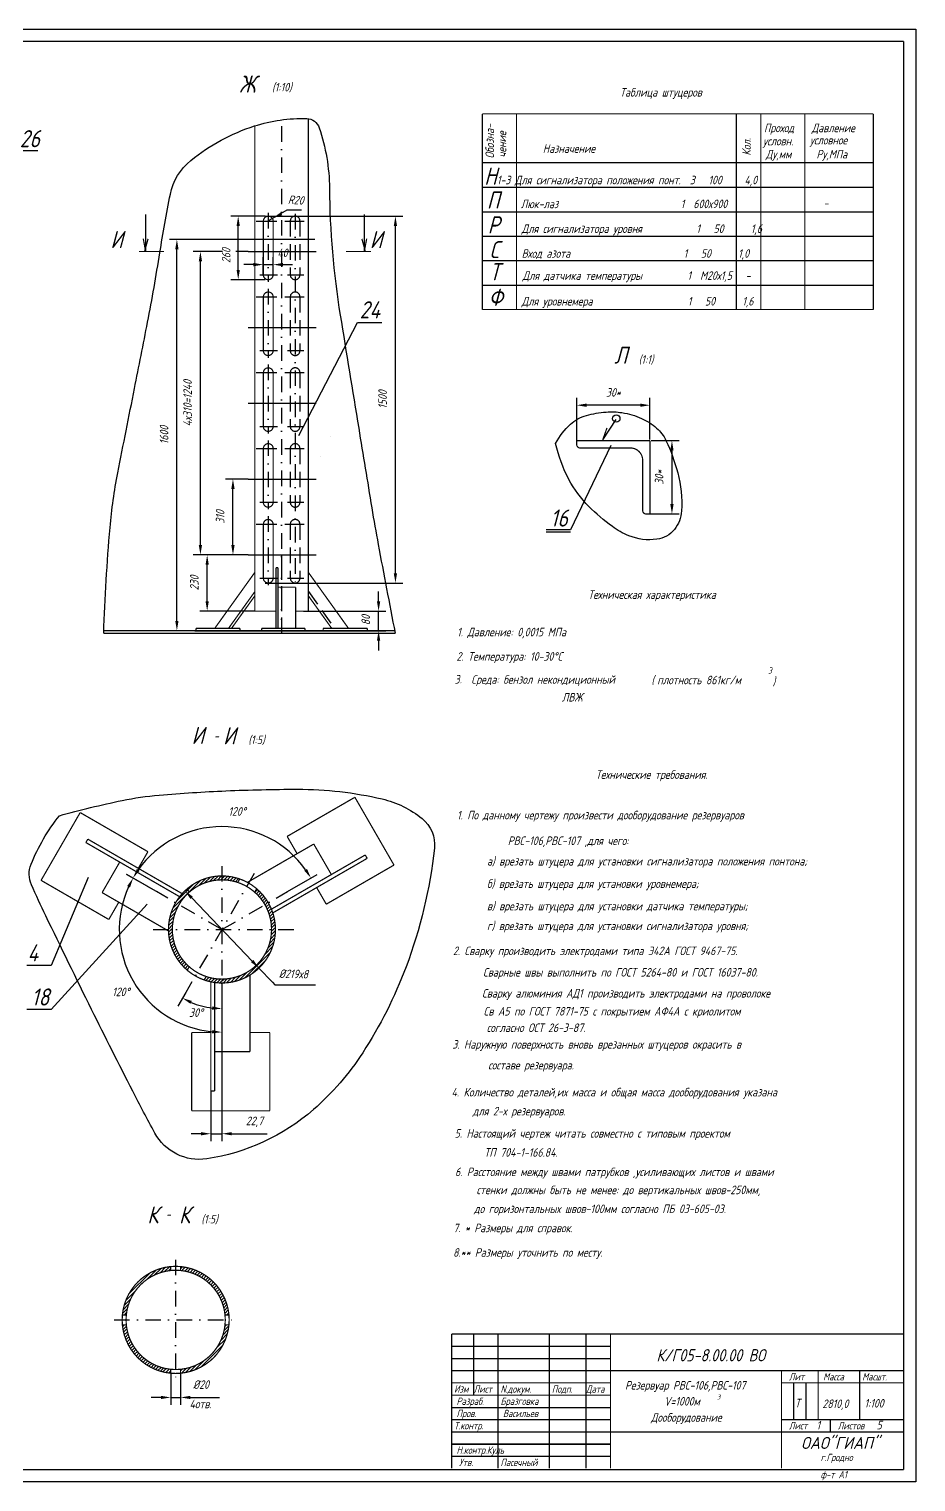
# Model space of a CAD drawing. Extents: x 626 to 1905, y 563 to 1774.
# Drawn here: x 1105 to 1468, y 1180 to 1774 of the extents above; entities that cross this region are included whole.
import ezdxf
from ezdxf.enums import TextEntityAlignment as Align

# ---------------------------------------------------------------- set-up
doc = ezdxf.new("R2010")
doc.units = 0
doc.header["$LTSCALE"] = 0.5
doc.header["$MEASUREMENT"] = 0
doc.linetypes.add('DASHDOT', pattern=[25.4, 12.7, -6.35, 0, -6.35])
doc.linetypes.add('DASHED', pattern=[19.05, 12.7, -6.35])
doc.layers.get('0').update_dxf_attribs({"linetype": 'CONTINUOUS'})
doc.layers.get('DEFPOINTS').update_dxf_attribs({"linetype": 'CONTINUOUS'})
doc.styles.add('ROMANC', font='romanc', dxfattribs={"width": 0.8, "oblique": 15, "height": 3.5})
doc.dimstyles.get("Standard").update_dxf_attribs({"dimtxt": 0.18, "dimasz": 0.18, "dimexe": 0.18, "dimexo": 0.0625, "dimgap": 0.09, "dimtad": 0, "dimtih": 1, "dimtoh": 1, "dimdec": 4, "dimzin": 0, "dimtxsty": 'STANDARD', "dimcen": 0.09, "dimazin": 3, "dimtfac": 1, "dimtdec": 4, "dimtofl": 0, "dimtmove": 0, "dimatfit": 3, "dimtolj": 1, "dimtzin": 0})

# ---------------------------------------------------------------- blocks, each defined once
blk = doc.blocks.new('*D160')
at = {"color": 0, "linetype": 'BYBLOCK'}
for p, q in [((1194.49, 1590.18), (1185.23, 1590.18)), ((1188.23, 1563.18), (1188.23, 1586.18)), ((1194.49, 1559.18), (1185.23, 1559.18))]:
    blk.add_line(p, q, dxfattribs=at)
for points in [[(1187.56, 1586.18), (1188.9, 1586.18), (1188.23, 1590.18)], [(1187.56, 1563.18), (1188.9, 1563.18), (1188.23, 1559.18)]]:
    blk.add_solid(points, dxfattribs=at)
at = {"layer": 'DEFPOINTS', "color": 0, "linetype": 'BYBLOCK'}
for p in [(1188.23, 1590.18), (1194.49, 1590.18), (1194.49, 1559.18)]:
    blk.add_point(p, dxfattribs=at)
at = {"color": 0, "linetype": 'BYBLOCK', "style": 'ROMANC', "oblique": 15, "width": 0.8}
blk.add_text('310', height=3.5, rotation=90, dxfattribs=at).set_placement((1184.73, 1574.68), align=Align.CENTER)
blk = doc.blocks.new('*D159')
at = {"color": 0, "linetype": 'BYBLOCK'}
for p, q in [((1201.36, 1697.66), (1257.71, 1697.66)), ((1254.71, 1551.68), (1254.71, 1693.66)), ((1201.36, 1547.68), (1257.71, 1547.68))]:
    blk.add_line(p, q, dxfattribs=at)
for points in [[(1254.04, 1693.66), (1255.38, 1693.66), (1254.71, 1697.66)], [(1254.04, 1551.68), (1255.38, 1551.68), (1254.71, 1547.68)]]:
    blk.add_solid(points, dxfattribs=at)
at = {"layer": 'DEFPOINTS', "color": 0, "linetype": 'BYBLOCK'}
for p in [(1201.36, 1697.66), (1254.71, 1697.66), (1201.36, 1547.68)]:
    blk.add_point(p, dxfattribs=at)
at = {"color": 0, "linetype": 'BYBLOCK', "style": 'ROMANC', "oblique": 15, "width": 0.8}
blk.add_text('1500', height=3.5, rotation=90, dxfattribs=at).set_placement((1251.21, 1622.67), align=Align.CENTER)
blk = doc.blocks.new('*D161')
at = {"color": 0, "linetype": 'BYBLOCK'}
for p, q in [((1201.39, 1697.66), (1187.38, 1697.66)), ((1190.38, 1675.68), (1190.38, 1693.66)), ((1201.36, 1671.68), (1187.38, 1671.68))]:
    blk.add_line(p, q, dxfattribs=at)
for points in [[(1189.71, 1693.66), (1191.05, 1693.66), (1190.38, 1697.66)], [(1189.71, 1675.68), (1191.05, 1675.68), (1190.38, 1671.68)]]:
    blk.add_solid(points, dxfattribs=at)
at = {"layer": 'DEFPOINTS', "color": 0, "linetype": 'BYBLOCK'}
for p in [(1190.38, 1697.66), (1201.39, 1697.66), (1201.36, 1671.68)]:
    blk.add_point(p, dxfattribs=at)
at = {"color": 0, "linetype": 'BYBLOCK', "style": 'ROMANC', "oblique": 15, "width": 0.8}
blk.add_text('260', height=3.5, rotation=90, dxfattribs=at).set_placement((1187.2, 1681.52), align=Align.CENTER)
blk = doc.blocks.new('*D162')
at = {"color": 0, "linetype": 'BYBLOCK'}
for p, q in [((1196.63, 1677.85), (1192.63, 1677.85)), ((1200.63, 1673.73), (1200.63, 1680.85)), ((1200.63, 1677.85), (1204.66, 1677.85)), ((1204.66, 1673.83), (1204.66, 1680.85)), ((1208.66, 1677.85), (1212.66, 1677.85))]:
    blk.add_line(p, q, dxfattribs=at)
for points in [[(1196.63, 1678.52), (1196.63, 1677.19), (1200.63, 1677.85)], [(1208.66, 1678.52), (1208.66, 1677.19), (1204.66, 1677.85)]]:
    blk.add_solid(points, dxfattribs=at)
at = {"layer": 'DEFPOINTS', "color": 0, "linetype": 'BYBLOCK'}
for p in [(1204.66, 1677.85), (1200.63, 1673.73), (1204.66, 1673.83)]:
    blk.add_point(p, dxfattribs=at)
at = {"color": 0, "linetype": 'BYBLOCK', "style": 'ROMANC', "oblique": 15, "width": 0.8}
blk.add_text('40', height=3.5, dxfattribs=at).set_placement((1208.49, 1680.9), align=Align.CENTER)
blk = doc.blocks.new('*D146')
at = {"color": 0, "linetype": 'BYBLOCK'}
for p, q in [((1162.79, 1224.45), (1162.79, 1211.71)), ((1166.79, 1224.41), (1166.79, 1211.71)), ((1158.79, 1214.71), (1154.79, 1214.71)), ((1162.79, 1214.71), (1166.79, 1214.71)), ((1170.79, 1214.71), (1174.79, 1214.71))]:
    blk.add_line(p, q, dxfattribs=at)
for points in [[(1158.79, 1215.37), (1158.79, 1214.04), (1162.79, 1214.71)], [(1170.79, 1215.37), (1170.79, 1214.04), (1166.79, 1214.71)]]:
    blk.add_solid(points, dxfattribs=at)
at = {"layer": 'DEFPOINTS', "color": 0, "linetype": 'BYBLOCK'}
for p in [(1162.79, 1224.45), (1166.79, 1224.41), (1166.79, 1214.71)]:
    blk.add_point(p, dxfattribs=at)
at = {"color": 0, "linetype": 'BYBLOCK', "style": 'ROMANC', "oblique": 15, "width": 0.8}
blk.add_text('%%c20', height=3.5, dxfattribs=at).set_placement((1175.14, 1218.21), align=Align.CENTER)
blk = doc.blocks.new('*X72')
at = {"color": 0}
for p, q in [((885.61, 1252), (896.96, 1263.36)), ((887.1, 1254.84), (894.13, 1261.87)), ((896.13, 1261.18), (899.11, 1264.16)), ((898.59, 1262.29), (900.95, 1264.65)), ((900.56, 1262.91), (902.6, 1264.95)), ((902.28, 1263.28), (904.11, 1265.12)), ((903.83, 1263.49), (905.51, 1265.17)), ((905.26, 1263.57), (905.69, 1264.01)), ((905.69, 1264.01), (906.83, 1265.14)), ((906.59, 1263.55), (908.08, 1265.04)), ((907.84, 1263.46), (909.26, 1264.88)), ((909.03, 1263.3), (910.39, 1264.66)), ((910.15, 1263.08), (911.47, 1264.4)), ((911.23, 1262.8), (912.51, 1264.09)), ((919.14, 1258.6), (920.21, 1259.67)), ((919.78, 1257.89), (920.91, 1259.02)), ((920.45, 1257.21), (921.58, 1258.34)), ((921.09, 1256.5), (922.23, 1257.64)), ((921.7, 1255.76), (922.84, 1256.9)), ((922.27, 1254.99), (923.42, 1256.14)), ((922.81, 1254.18), (923.97, 1255.34)), ((923.32, 1253.34), (924.49, 1254.51)), ((923.79, 1252.47), (924.98, 1253.65)), ((884.01, 1246.37), (886.05, 1248.41)), ((884.31, 1248.01), (886.68, 1250.38)), ((884.81, 1249.85), (887.79, 1252.83)), ((924.23, 1251.56), (925.43, 1252.76)), ((924.62, 1250.61), (925.85, 1251.84)), ((924.98, 1249.61), (926.23, 1250.87)), ((925.29, 1248.58), (926.58, 1249.87)), ((925.55, 1247.49), (926.88, 1248.82)), ((925.76, 1246.35), (927.14, 1247.73)), ((883.8, 1243.45), (885.48, 1245.14)), ((883.82, 1242.14), (884.96, 1243.27)), ((883.85, 1244.86), (885.68, 1246.69)), ((883.92, 1240.89), (885.41, 1242.38)), ((884.96, 1243.27), (885.4, 1243.71)), ((925.88, 1241.08), (927.59, 1242.8)), ((925.91, 1245.16), (927.34, 1246.59)), ((925.98, 1242.54), (926.72, 1243.27)), ((925.99, 1243.89), (927.49, 1245.39)), ((926.72, 1243.27), (927.58, 1244.13)), ((884.09, 1239.71), (885.51, 1241.13)), ((884.3, 1238.58), (885.67, 1239.94)), ((884.57, 1237.49), (885.89, 1238.81)), ((884.88, 1236.46), (886.16, 1237.74)), ((885.23, 1235.46), (886.48, 1236.71)), ((885.63, 1234.51), (886.85, 1235.73)), ((923.23, 1233.05), (926.44, 1236.26)), ((924.53, 1235.69), (926.99, 1238.15)), ((925.23, 1237.74), (927.32, 1239.84)), ((925.64, 1239.5), (927.51, 1241.37)), ((886.05, 1233.59), (887.25, 1234.79)), ((886.51, 1232.7), (887.7, 1233.88)), ((887.01, 1231.85), (888.18, 1233.02)), ((887.54, 1231.03), (888.69, 1232.19)), ((888.09, 1230.24), (889.24, 1231.39)), ((888.68, 1229.48), (889.82, 1230.62)), ((889.3, 1228.75), (890.43, 1229.89)), ((914.96, 1223.43), (925.54, 1234.01)), ((918.1, 1225.23), (923.74, 1230.86)), ((889.95, 1228.05), (891.08, 1229.19)), ((890.62, 1227.38), (891.76, 1228.52)), ((891.33, 1226.74), (891.85, 1227.26)), ((898.99, 1223.62), (899.35, 1223.99)), ((899.1, 1222.39), (900.39, 1223.68)), ((909.13, 1221.64), (911.23, 1223.74)), ((910.81, 1221.98), (913.28, 1224.44)), ((912.71, 1222.53), (915.92, 1225.73)), ((900.15, 1222.09), (901.47, 1223.42)), ((901.24, 1221.83), (902.61, 1223.21)), ((902.38, 1221.63), (903.81, 1223.06)), ((903.58, 1221.48), (905.08, 1222.98)), ((904.84, 1221.39), (905.69, 1222.25)), ((905.69, 1222.25), (906.43, 1222.99)), ((906.17, 1221.38), (907.88, 1223.09)), ((907.6, 1221.46), (909.47, 1223.33))]:
    blk.add_line(p, q, dxfattribs=at)
blk = doc.blocks.new('*X73')
at = {"color": 0}
for p, q in [((716.03, 1258.89), (724.8, 1267.66)), ((723.33, 1264.84), (727.32, 1268.82)), ((726.63, 1266.79), (729.34, 1269.5)), ((728.87, 1267.68), (731.1, 1269.92)), ((730.74, 1268.21), (732.7, 1270.17)), ((732.39, 1268.51), (733.27, 1269.39)), ((737.27, 1269.35), (738.06, 1270.14)), ((737.82, 1268.56), (739.22, 1269.96)), ((738.99, 1268.37), (740.34, 1269.72)), ((740.1, 1268.14), (741.4, 1269.44)), ((741.15, 1267.85), (742.42, 1269.12)), ((742.17, 1267.51), (743.41, 1268.75)), ((743.13, 1267.13), (744.35, 1268.35)), ((744.06, 1266.71), (745.26, 1267.91)), ((744.95, 1266.26), (746.13, 1267.43)), ((745.81, 1265.77), (746.97, 1266.93)), ((746.63, 1265.24), (747.78, 1266.39)), ((747.42, 1264.68), (748.56, 1265.82)), ((748.17, 1264.09), (749.31, 1265.22)), ((714.86, 1256.37), (718.85, 1260.36)), ((748.89, 1263.46), (750.03, 1264.6)), ((749.59, 1262.81), (750.72, 1263.94)), ((750.25, 1262.12), (751.38, 1263.25)), ((750.87, 1261.4), (752.01, 1262.54)), ((751.47, 1260.65), (752.61, 1261.79)), ((752.03, 1259.86), (753.18, 1261.01)), ((752.56, 1259.05), (753.72, 1260.21)), ((753.06, 1258.2), (754.23, 1259.37)), ((713.76, 1252.58), (716, 1254.82)), ((714.18, 1254.35), (716.9, 1257.06)), ((753.52, 1257.31), (754.71, 1258.5)), ((753.94, 1256.38), (755.15, 1257.6)), ((754.32, 1255.42), (755.56, 1256.66)), ((754.66, 1254.41), (755.93, 1255.68)), ((754.96, 1253.36), (756.26, 1254.66)), ((755.2, 1252.26), (756.54, 1253.6)), ((713.52, 1250.99), (715.48, 1252.95)), ((714.3, 1250.42), (715.17, 1251.29)), ((755.39, 1251.1), (756.78, 1252.49)), ((756.06, 1250.42), (756.97, 1251.33)), ((713.54, 1245.63), (714.34, 1246.42)), ((713.73, 1244.46), (715.13, 1245.86)), ((713.96, 1243.35), (715.31, 1244.7)), ((714.24, 1242.28), (715.55, 1243.59)), ((714.57, 1241.26), (715.84, 1242.53)), ((714.93, 1240.28), (716.17, 1241.52)), ((753.75, 1240.03), (756.4, 1242.68)), ((754.6, 1242.23), (756.8, 1244.43)), ((755.09, 1244.07), (757.03, 1246.01)), ((755.38, 1245.71), (756.1, 1246.42)), ((715.34, 1239.34), (716.55, 1240.55)), ((715.78, 1238.43), (716.97, 1239.62)), ((716.25, 1237.55), (717.43, 1238.73)), ((716.76, 1236.71), (717.92, 1237.88)), ((717.29, 1235.9), (718.44, 1237.05)), ((717.86, 1235.13), (719, 1236.27)), ((745.44, 1229.02), (754.66, 1238.25)), ((752.01, 1236.95), (755.76, 1240.69)), ((718.46, 1234.38), (719.6, 1235.51)), ((719.09, 1233.66), (720.22, 1234.79)), ((719.75, 1232.97), (720.88, 1234.1)), ((720.43, 1232.31), (721.57, 1233.44)), ((721.15, 1231.68), (722.28, 1232.81)), ((721.89, 1231.07), (723.04, 1232.22)), ((722.67, 1230.5), (723.82, 1231.65)), ((723.48, 1229.96), (724.64, 1231.12)), ((724.31, 1229.45), (725.49, 1230.63)), ((725.18, 1228.98), (726.38, 1230.17)), ((726.09, 1228.53), (727.3, 1229.75)), ((741, 1227.28), (743.65, 1229.93)), ((742.99, 1227.93), (746.74, 1231.67)), ((749.78, 1232.01), (751.67, 1233.91)), ((727.03, 1228.13), (728.27, 1229.36)), ((728.01, 1227.76), (729.27, 1229.02)), ((729.02, 1227.43), (730.33, 1228.73)), ((730.08, 1227.14), (731.43, 1228.49)), ((731.19, 1226.9), (732.59, 1228.3)), ((732.35, 1226.71), (733.27, 1227.63)), ((737.27, 1227.59), (737.98, 1228.3)), ((737.68, 1226.65), (739.62, 1228.59)), ((739.26, 1226.89), (741.46, 1229.09))]:
    blk.add_line(p, q, dxfattribs=at)
blk = doc.blocks.new('*D157')
at = {"color": 0, "linetype": 'BYBLOCK'}
for p, q in [((1179.63, 1688.13), (1162.29, 1688.13)), ((1165.29, 1532.18), (1165.29, 1684.13)), ((1171.75, 1528.18), (1162.29, 1528.18))]:
    blk.add_line(p, q, dxfattribs=at)
for points in [[(1164.62, 1684.13), (1165.96, 1684.13), (1165.29, 1688.13)], [(1164.62, 1532.18), (1165.96, 1532.18), (1165.29, 1528.18)]]:
    blk.add_solid(points, dxfattribs=at)
at = {"layer": 'DEFPOINTS', "color": 0, "linetype": 'BYBLOCK'}
for p in [(1165.29, 1688.13), (1179.63, 1688.13), (1171.75, 1528.18)]:
    blk.add_point(p, dxfattribs=at)
at = {"color": 0, "linetype": 'BYBLOCK', "style": 'ROMANC', "oblique": 15, "width": 0.8}
blk.add_text('1600', height=3.5, rotation=90, dxfattribs=at).set_placement((1161.79, 1608.16), align=Align.CENTER)

msp = doc.modelspace()

# ---------------------------------------------------------------- linework, layer by layer
for p, q in [((626.71, 1774.16), (1467.71, 1774.16)), ((1467.71, 1774.16), (1467.71, 1180.16)), ((1098.11, 1724.45), (1108.38, 1724.45)), ((1290.24, 1709.5), (1450.24, 1709.5)), ((1202.39538, 1695.58666), (1210.35356, 1700.20126)), ((1210.44356, 1700.29126), (1216.24026, 1700.29126)), ((1290.24, 1699.5), (1450.24, 1699.5)), ((1197.78094, 1695.68403), (1206.1641, 1695.68403)), ((1209.41834, 1695.68403), (1217.40231, 1695.68403)), ((1290.24, 1689.5), (1450.24, 1689.5)), ((1194.49158, 1683.18403), (1222.24944, 1683.18403)), ((1290.24, 1679.5), (1450.24, 1679.5)), ((1199.224, 1673.68403), (1206.40957, 1673.68403)), ((1210.48287, 1673.68403), (1217.26924, 1673.68403)), ((1290.24, 1669.5), (1450.24, 1669.5)), ((1197.78094, 1664.68403), (1206.1641, 1664.68403)), ((1209.41834, 1664.68403), (1217.40231, 1664.68403)), ((1194.49158, 1652.18403), (1222.24944, 1652.18403)), ((1215.23, 1608), (1239.21, 1654.13)), ((1239.21, 1654.13), (1249.17, 1654.13)), ((1199.224, 1642.68403), (1206.40957, 1642.68403)), ((1210.48287, 1642.68403), (1217.26924, 1642.68403)), ((1197.78094, 1633.68403), (1206.1641, 1633.68403)), ((1209.41834, 1633.68403), (1217.40231, 1633.68403)), ((1194.49158, 1621.18403), (1222.24944, 1621.18403)), ((1199.224, 1611.68403), (1206.40957, 1611.68403)), ((1210.48287, 1611.68403), (1217.26924, 1611.68403)), ((1339.54621, 1606.24197), (1345.095, 1614.55955)), ((1342.88666, 1603.89155), (1326.40433, 1569.45176)), ((1197.78094, 1602.68403), (1206.1641, 1602.68403)), ((1209.41834, 1602.68403), (1217.40231, 1602.68403)), ((1194.49158, 1590.18403), (1222.24944, 1590.18403)), ((1199.224, 1580.68403), (1206.40957, 1580.68403)), ((1210.48287, 1580.68403), (1217.26924, 1580.68403)), ((1197.78094, 1571.68403), (1206.1641, 1571.68403)), ((1209.41834, 1571.68403), (1217.40231, 1571.68403)), ((1326.40433, 1569.45176), (1316.41505, 1569.45176)), ((1326.40433, 1568.45176), (1316.41505, 1568.45176)), ((1194.49158, 1559.18403), (1222.24944, 1559.18403)), ((1194.49158, 1559.18403), (1222.24944, 1559.18403)), ((1199.224, 1549.68403), (1206.40957, 1549.68403)), ((1199.224, 1549.68403), (1206.40957, 1549.68403)), ((1210.48287, 1549.68403), (1217.26924, 1549.68403)), ((1210.48287, 1549.68403), (1217.26924, 1549.68403)), ((1135.35225, 1527.18403), (1254.59509, 1527.18403)), ((1129.03, 1427.33), (1113.87, 1391.35)), ((1153.19, 1416.44), (1113.87, 1373.36)), ((1113.87, 1391.35), (1103.92, 1391.35)), ((1205.36104, 1383.45), (1221.99, 1383.45)), ((1113.87, 1373.36), (1103.92, 1373.36)), ((1277.71, 1235.66), (1342.71, 1235.66)), ((1277.71, 1230.66), (1342.71, 1230.66)), ((1277.71, 1225.66), (1342.71, 1225.66)), ((1174.78594, 1214.70523), (1182.70151, 1214.70523)), ((1277.71, 1210.66), (1342.71, 1210.66)), ((1277.71, 1205.66), (1342.71, 1205.66)), ((1277.71, 1200.66), (1462.71, 1200.66)), ((1277.71, 1195.66), (1342.71, 1195.66)), ((1342.71, 1195.66), (1277.71, 1195.66)), ((1277.71, 1195.66), (1342.71, 1195.66)), ((1277.71, 1190.66), (1342.71, 1190.66)), ((1467.71, 1180.16), (626.71, 1180.16)), ((1467.71, 1180.16), (1467.71, 1180.16))]:
    msp.add_line(p, q)
at = {"linetype": 'DASHDOT'}
for p, q in [((1208.14158, 1734.46949), (1208.14158, 1527.18403)), ((1202.66524, 1698.9603), (1202.66524, 1670.81077)), ((1213.65793, 1698.62429), (1213.65793, 1547.68403)), ((1202.66524, 1667.9603), (1202.66524, 1639.81077)), ((1202.66524, 1636.9603), (1202.66524, 1608.81077)), ((1202.66524, 1605.9603), (1202.66524, 1577.81077)), ((1202.66524, 1574.9603), (1202.66524, 1546.81077)), ((1208.14158, 1559.18403), (1208.14158, 1529.68403)), ((1183.72459, 1431.97), (1183.72459, 1380.14)), ((1196.92232, 1428.93309), (1168.89556, 1380.30334)), ((1183.72459, 1406.03346), (1156.93543, 1421.50019)), ((1183.72459, 1406.03346), (1210.51375, 1421.50019)), ((1155.59625, 1406.03346), (1213.39781, 1406.03346)), ((1164.78594, 1271.03), (1164.78594, 1221.68)), ((1139.58, 1246.40896), (1189.22, 1246.40896))]:
    msp.add_line(p, q, dxfattribs=at)
at = {"linetype": 'DASHED'}
for p, q in [((1211.65793, 1695.68403), (1211.65793, 1673.68403)), ((1215.65793, 1695.68403), (1215.65793, 1673.68403)), ((1211.65793, 1664.68403), (1211.65793, 1642.68403)), ((1215.65793, 1664.68403), (1215.65793, 1642.68403)), ((1211.65793, 1633.68403), (1211.65793, 1611.68403)), ((1215.65793, 1633.68403), (1215.65793, 1611.68403)), ((1211.65793, 1602.68403), (1211.65793, 1580.68403)), ((1215.65793, 1602.68403), (1215.65793, 1580.68403)), ((1211.65793, 1571.68403), (1211.65793, 1549.68403)), ((1215.65793, 1571.68403), (1215.65793, 1549.68403)), ((1219.09158, 1544.15883), (1229.8338, 1529.18403))]:
    msp.add_line(p, q, dxfattribs=at)
at = {"color": 0, "linetype": 'BYBLOCK'}
for p, q in [((1221.79158, 1688.13247), (1162.83961, 1688.13247)), ((1183.98, 1683.18403), (1171.91889, 1683.18403)), ((1194.49158, 1683.18403), (1189.43, 1683.18403)), ((1174.91889, 1563.18403), (1174.91889, 1679.18403)), ((1328.90166, 1605.88806), (1328.90166, 1623.36276)), ((1358.86952, 1606.38719), (1358.86952, 1623.36276)), ((1354.86952, 1620.36276), (1332.90166, 1620.36276)), ((1359.36898, 1605.91204), (1370.85987, 1605.91204)), ((1367.85987, 1602.38719), (1367.85987, 1579.44129)), ((1358.86952, 1575.91644), (1370.85987, 1575.91644)), ((1188.22959, 1559.18403), (1171.91889, 1559.18403)), ((1194.49158, 1559.18403), (1174.68, 1559.18403)), ((1177.68, 1540.18403), (1177.68, 1555.18403)), ((1177.68, 1540.18403), (1177.68, 1555.18403)), ((1247.82, 1540.22), (1247.82, 1544.22)), ((1197.19158, 1536.18403), (1174.68, 1536.18403)), ((1217.15, 1536.22), (1250.82, 1536.22)), ((1247.82, 1528.11), (1247.82, 1536.22)), ((1254.4, 1528.18247), (1135.38538, 1528.18247)), ((1172.61, 1528.11), (1250.82, 1528.11)), ((1247.82, 1524.11), (1247.82, 1520.11)), ((1153.09639, 1423.71666), (1144.70774, 1428.55985)), ((1153.09639, 1423.71666), (1144.75893, 1428.53029)), ((1210.51375, 1421.50019), (1222.74144, 1428.55985)), ((1156.93543, 1421.50019), (1153.09639, 1423.71666)), ((1156.90703, 1421.51658), (1153.31544, 1423.59019)), ((1196.1079, 1393.10815), (1171.34128, 1418.95877)), ((1198.87512, 1390.21981), (1204.40955, 1384.44313)), ((1183.72459, 1384.13346), (1183.72459, 1319.52)), ((1204.40955, 1384.44313), (1205.36104, 1383.45)), ((1168.89556, 1380.30334), (1165.6326, 1374.64171)), ((1168.89556, 1380.30334), (1166.06486, 1375.39173)), ((1183.72459, 1375.1), (1183.72459, 1370.66707)), ((1183.72459, 1375.06722), (1183.72459, 1370.92)), ((1179.18459, 1340.03346), (1179.18459, 1319.52)), ((1175.18459, 1322.52), (1171.18459, 1322.52)), ((1179.18459, 1322.52), (1183.72459, 1322.52)), ((1187.72459, 1322.52), (1191.72459, 1322.52)), ((1191.72459, 1322.52), (1202.22908, 1322.52))]:
    msp.add_line(p, q, dxfattribs=at)
at = {"linetype": 'CONTINUOUS'}
msp.add_line((1183.72459, 1384.13346), (1183.72459, 1375.1), dxfattribs=at)
at = {"const_width": 0.5}
for points in [[(646.71, 1769.16), (1462.71, 1769.16)], [(1462.71, 1769.16), (1462.71, 1185.16)], [(1290.24, 1739.5), (1290.24, 1659.5)], [(1290.24, 1739.5), (1450.24, 1739.5)], [(1304.24, 1739.5), (1304.24, 1659.5)], [(1394.24, 1739.5), (1394.24, 1659.5)], [(1404.24, 1739.5), (1404.24, 1659.5)], [(1422.24, 1739.5), (1422.24, 1659.5)], [(1450.24, 1739.41), (1450.24, 1659.5)], [(1290.24, 1719.5), (1450.24, 1719.5)], [(1152.48012, 1683.3326), (1152.48012, 1698.34908)], [(1200.66524, 1695.68403), (1200.66524, 1673.68403)], [(1204.66524, 1695.68403), (1204.66524, 1673.68403)], [(1242.0002, 1683.3326), (1242.0002, 1698.34908)], [(1152.48012, 1683.3326), (1151.52907, 1688.46481)], [(1152.10042, 1683.34912), (1153.49362, 1688.37934)], [(1242.37991, 1683.34912), (1240.98671, 1688.37934)], [(1242.0002, 1683.3326), (1242.95126, 1688.46481)], [(1149.78361, 1683.23569), (1159.95241, 1683.23569)], [(1244.69671, 1683.23569), (1234.52792, 1683.23569)], [(1200.66524, 1664.68403), (1200.66524, 1642.68403)], [(1204.66524, 1664.68403), (1204.66524, 1642.68403)], [(1290.24, 1659.5), (1450.24, 1659.5)], [(1200.66524, 1633.68403), (1200.66524, 1611.68403)], [(1204.66524, 1633.68403), (1204.66524, 1611.68403)], [(1339.54621, 1606.24197), (1341.28021, 1611.09389)], [(1328.86952, 1605.88806), (1358.86952, 1605.88806)], [(1328.86952, 1605.88806), (1328.86952, 1604.20684)], [(1358.86952, 1605.88806), (1358.86952, 1575.88806)], [(1200.66524, 1602.68403), (1200.66524, 1580.68403)], [(1204.66524, 1602.68403), (1204.66524, 1580.68403)], [(1330.36952, 1602.88806), (1350.86952, 1602.88806)], [(1355.86952, 1597.88806), (1355.86952, 1577.38806)], [(1357.36952, 1575.88806), (1358.86952, 1575.88806)], [(1370.95049, 1578.44), (1370.95049, 1578.44)], [(1200.66524, 1571.68403), (1200.66524, 1549.68403)], [(1204.66524, 1571.68403), (1204.66524, 1549.68403)], [(1269.41, 1569.06), (1269.41, 1569.06)], [(1197.19158, 1552.02343), (1180.80768, 1529.18403)], [(1205.87158, 1553.96403), (1206.67158, 1553.96403)], [(1219.09158, 1552.02343), (1235.47549, 1529.18403)], [(1197.19158, 1544.15883), (1186.44937, 1529.18403)], [(1206.67158, 1545.96403), (1213.87158, 1545.96403)], [(1269.41, 1548.16), (1269.41, 1548.16)], [(1197.19158, 1542.44323), (1187.67, 1529.17)], [(1219.09158, 1542.44323), (1228.61317, 1529.17)], [(1197.19158, 1536.18403), (1205.87158, 1536.18403)], [(1213.87158, 1536.18403), (1219.09158, 1536.18403)], [(1173.11, 1528.18403), (1173.11, 1529.18403)], [(1191.15, 1528.18403), (1191.15, 1529.18403)], [(1199.97, 1528.18403), (1199.97, 1529.18403)], [(1217.74, 1528.18403), (1217.74, 1529.18403)], [(1225.13317, 1528.18403), (1225.13317, 1529.18403)], [(1243.17317, 1528.18403), (1243.17317, 1529.18403)], [(1254.12105, 1432.37014), (1238.12105, 1460.08295)], [(1125.71813, 1453.83024), (1109.71813, 1426.11743)], [(1214.48323, 1437.02484), (1210.40823, 1444.08295)], [(1153.43094, 1437.83024), (1149.50594, 1431.03195)], [(1226.40823, 1416.37014), (1222.48323, 1423.16843)], [(1141.50594, 1417.17554), (1137.43094, 1410.11743)], [(1171.33459, 1363.9), (1179.18459, 1363.9)], [(1195.18459, 1363.9), (1203.33459, 1363.9)], [(1171.33459, 1331.9), (1203.33459, 1331.9)], [(1162.78594, 1268.21744), (1162.78594, 1266.6102)], [(1166.78594, 1268.21744), (1166.78594, 1266.6102)], [(1142.97746, 1248.40896), (1144.58471, 1248.40896)], [(1184.98718, 1248.40896), (1186.59443, 1248.40896)], [(1142.97746, 1244.40896), (1144.58471, 1244.40896)], [(1184.98718, 1244.40896), (1186.59443, 1244.40896)], [(1277.71, 1240.66), (1462.71, 1240.66)], [(1277.71, 1185.66), (1277.71, 1240.66)], [(1286.71, 1215.66), (1286.71, 1240.66)], [(1296.71, 1185.66), (1296.71, 1240.66)], [(1317.71, 1185.66), (1317.71, 1240.66)], [(1332.71, 1185.66), (1332.71, 1240.66)], [(1342.71, 1185.66), (1342.71, 1240.66)], [(1162.78594, 1226.20772), (1162.78594, 1224.60048)], [(1166.78594, 1226.20772), (1166.78594, 1224.60048)], [(1342.71, 1225.66), (1462.71, 1225.66)], [(1412.71, 1185.66), (1412.71, 1225.66)], [(1427.71, 1205.66), (1427.71, 1225.66)], [(1444.71, 1205.66), (1444.71, 1225.66)], [(1277.71, 1220.66), (1342.71, 1220.66)], [(1277.71, 1220.66), (1342.71, 1220.66)], [(1412.71, 1220.66), (1462.71, 1220.66)], [(1412.71, 1220.66), (1462.71, 1220.66)], [(1417.71, 1205.66), (1417.71, 1220.66)], [(1422.71, 1205.66), (1422.71, 1220.66)], [(1277.71, 1215.66), (1342.71, 1215.66)], [(1277.71, 1215.66), (1342.71, 1215.66)], [(1412.71, 1205.66), (1462.71, 1205.66)], [(1412.71, 1205.66), (1462.71, 1205.66)], [(1432.71, 1200.66), (1432.71, 1205.66)], [(1342.71, 1200.66), (1462.71, 1200.66)], [(1412.71, 1200.66), (1462.71, 1200.66)], [(1462.71, 1185.16), (634.71, 1185.16)]]:
    msp.add_lwpolyline(points, dxfattribs=at)
for points in [[(1229.64437, 1757.54868), (1229.64437, 1757.54868, 0.43629407)], [(1204.68354, 1695.68403, 0.986822004), (1200.6839, 1695.68403, 0.986822004)], [(1200.66524, 1673.68403, 1), (1204.66524, 1673.68403, 1)], [(1204.68354, 1664.68403, 0.986822004), (1200.6839, 1664.68403, 0.986822004)], [(1200.66524, 1642.68403, 1), (1204.66524, 1642.68403, 1)], [(1204.68354, 1633.68403, 0.986822004), (1200.6839, 1633.68403, 0.986822004)], [(1200.66524, 1611.68403, 1), (1204.66524, 1611.68403, 1)], [(1204.68354, 1602.68403, 0.986822004), (1200.6839, 1602.68403, 0.986822004)], [(1328.86952, 1604.36981, 0.414213562), (1330.36952, 1602.86981, 0.414213562)], [(1355.86952, 1597.88806, 0.414213562), (1350.86952, 1602.88806, 0.414213562)], [(1200.66524, 1580.68403, 1), (1204.66524, 1580.68403, 1)], [(1355.86952, 1577.38806, 0.414213562), (1357.36952, 1575.88806, 0.414213562)], [(1204.68354, 1571.68403, 0.986822004), (1200.6839, 1571.68403, 0.986822004)], [(1200.66524, 1549.68403, 1), (1204.66524, 1549.68403, 1)], [(1161.82459, 1406.03346, -1), (1205.62459, 1406.03346, -1)], [(1163.42459, 1406.03346, -1), (1204.02459, 1406.03346, -1)], [(1161.82459, 1406.03346, 1), (1205.62459, 1406.03346, 1)], [(1163.42459, 1406.03346, 1), (1204.02459, 1406.03346, 1)], [(1142.88594, 1246.40896, -1), (1186.68594, 1246.40896, -1)], [(1144.48594, 1246.40896, -1), (1185.08594, 1246.40896, -1)], [(1142.88594, 1246.40896, 1), (1186.68594, 1246.40896, 1)], [(1144.48594, 1246.40896, 1), (1185.08594, 1246.40896, 1)]]:
    msp.add_lwpolyline(points, format="xyb", dxfattribs=at)
for points in [[(1135.35225, 1527.18403, -0.013778778), (1137.95103, 1570.38092, -0.026454229), (1141.11, 1592.71, -0.001094906), (1147.94099, 1627.1819, 0.00139147), (1153.3, 1654.31, 0.008741634), (1158.30336, 1682.64656, -0.010339962), (1162.61, 1706.59, -0.174271205), (1170.99429, 1720.45984, -0.093461659), (1197.02, 1734.53, -0.084295892), (1218.43763, 1737.57096, -0.314262324), (1223.53, 1733.81, -0.079420819), (1227.7127, 1709.02382, 0.038176147), (1232.13, 1657.17, 0.000283165), (1239.67343, 1610.97419, 0.000401364), (1245.04, 1578.39, 0.005068699), (1247.66244, 1563.48607, 0.002194542), (1254.59509, 1527.18403)], [(1320.27383, 1604.76262, -0.088514355), (1326.3103, 1612.56778, -0.117616943), (1332.85937, 1616.16057, -0.0467229), (1340.88409, 1617.57302, -0.0583584), (1347.4114, 1617.33966, -0.066511448), (1355.43942, 1614.98637, -0.076487662), (1361.57013, 1611.05114, -0.101671571), (1365.39344, 1605.96737, -0.045660099), (1370.22268, 1592.77512, -0.079907355), (1371.79098, 1577.17329, -0.156737763), (1368.84614, 1569.58618, -0.190688508), (1361.6872, 1565.55579, -0.132405964), (1350.16448, 1567.03147, -0.060778809), (1343.49017, 1570.7829, -0.036598592), (1333.84261, 1579.01897, -0.076630949), (1325.67185, 1590.03833, -0.066939294), (1320.27383, 1604.76262)], [(1227.97321, 1607.562), (1227.97321, 1607.562, 0.066255396)], [(1223.96054, 1599.562), (1223.96054, 1599.562, 0.098396329)], [(1117.19, 1452.56, -0.017027502), (1142.89866, 1458.76816, -0.029392483), (1158.07, 1460.97, -0.010726641), (1185.33901, 1462.715, -0.010024476), (1214.57, 1463.37, -0.058375966), (1249.24326, 1459.39077, -0.112507253), (1265.66, 1451.36, -0.255419276), (1270.65217, 1439.27106, -0.063037206), (1259.05, 1390.69, -0.054045332), (1241.32564, 1355.6518, -0.069140974), (1221.18, 1332.42, -0.143830151), (1177.47671, 1312.23577, -0.314450218), (1156.26, 1322.81, -0.006421661), (1147.20832, 1339.93359, -0.003331835), (1130.41, 1373.27, -0.002604652), (1111.6545, 1411.61671, -0.007942322), (1105.77, 1424.32, -0.203282758), (1105.62957, 1432.67125, -0.071238365), (1117.19, 1452.56)]]:
    msp.add_lwpolyline(points, format="xyb")
at = {"linetype": 'CONTINUOUS', "const_width": 0.5}
for points in [[(1197.19158, 1734.58456), (1197.19158, 1536.18403)], [(1219.09158, 1737.51425), (1219.09158, 1536.18403)], [(1205.87158, 1553.96403), (1205.87158, 1529.18403)], [(1206.67158, 1553.96403), (1206.67158, 1529.18403)], [(1213.87158, 1545.96403), (1213.87158, 1529.18403)], [(1128.83691, 1442.96522), (1128.03691, 1441.57957)], [(1228.49586, 1428.48735), (1221.29586, 1440.95811)], [(1141.89332, 1433.57957), (1134.69332, 1421.10881)], [(1243.15226, 1435.1017), (1242.35226, 1436.48735)], [(1191.01047, 1426.68596), (1190.19676, 1425.27407)], [(1170.29782, 1421.25883), (1169.48194, 1422.66947)], [(1197.94174, 1422.69127), (1197.12802, 1421.27938)], [(1170.32115, 1390.78754), (1169.50744, 1389.37565)], [(1177.25242, 1386.79285), (1176.4387, 1385.38096)], [(1180.78459, 1356.03346), (1195.18459, 1356.03346)], [(1179.18459, 1340.03346), (1180.78459, 1340.03346)]]:
    msp.add_lwpolyline(points, dxfattribs=at)
at = {"color": 0, "linetype": 'BYBLOCK', "const_width": 0.5}
for points in [[(1191.15, 1529.18403), (1173.11, 1529.18403)], [(1191.15, 1528.18403), (1173.11, 1528.18403)], [(1217.75, 1529.18403), (1199.97, 1529.18403)], [(1217.75, 1528.18403), (1199.97, 1528.18403)], [(1225.13317, 1529.18403), (1243.17317, 1529.18403)], [(1225.13317, 1528.18403), (1243.17317, 1528.18403)], [(1210.40823, 1444.08295), (1238.12105, 1460.08295)], [(1153.43094, 1437.83024), (1125.71813, 1453.83024)], [(1166.64064, 1419.2917), (1128.03691, 1441.57957)], [(1167.44064, 1420.67734), (1128.83691, 1442.96522)], [(1194.15654, 1425.28922), (1221.29586, 1440.95811)], [(1203.74853, 1414.19947), (1242.35226, 1436.48735)], [(1204.54853, 1412.81383), (1243.15226, 1435.1017)], [(1226.40823, 1416.37014), (1254.12105, 1432.37014)], [(1137.43094, 1410.11743), (1109.71813, 1426.11743)], [(1161.83263, 1405.43992), (1134.69332, 1421.10881)], [(1179.18459, 1384.60921), (1179.18459, 1340.03346)], [(1180.78459, 1384.60921), (1180.78459, 1340.03346)], [(1195.18459, 1387.37124), (1195.18459, 1356.03346)], [(1171.33459, 1363.9), (1171.33459, 1331.9)], [(1203.33459, 1363.9), (1203.33459, 1331.9)]]:
    msp.add_lwpolyline(points, dxfattribs=at)
msp.add_circle((1345.095, 1614.90611), 1.5)
at = {"linetype": 'DASHED'}
for centre, start, end in [((1213.67646, 1695.6575), 0.76004039, 179.23995961), ((1213.67646, 1673.7164), 180.92759664, 359.07240336), ((1213.67646, 1664.6575), 0.76004039, 179.23995961), ((1213.67646, 1642.7164), 180.92759664, 359.07240336), ((1213.67646, 1633.6575), 0.76004039, 179.23995961), ((1213.67646, 1611.7164), 180.92759664, 359.07240336), ((1213.67646, 1602.6575), 0.76004039, 179.23995961), ((1213.67646, 1580.7164), 180.92759664, 359.07240336), ((1213.67646, 1571.6575), 0.76004039, 179.23995961), ((1213.67646, 1549.7164), 180.92759664, 359.07240336)]:
    msp.add_arc(centre, 2, start, end, dxfattribs=at)
at = {"color": 0, "linetype": 'BYBLOCK'}
for radius, start, end in [(42.05278, 35.45194893, 144.54805107), (41.99366, 155.45962974, 264.54037026), (32.36639, 247.12929542, 262.91458799)]:
    msp.add_arc((1183.72459, 1406.03346), radius, start, end, dxfattribs=at)
for points in [[(1208.41666, 1698.05494), (1207.81587, 1699.24524), (1204.54536, 1696.84769)], [(1174.25222, 1679.18403), (1175.58556, 1679.18403), (1174.91889, 1683.18403)], [(1332.90166, 1621.02943), (1332.90166, 1619.6961), (1328.90166, 1620.36276)], [(1354.86952, 1621.02943), (1354.86952, 1619.6961), (1358.86952, 1620.36276)], [(1367.19321, 1601.91204), (1368.52654, 1601.91204), (1367.85987, 1605.91204)], [(1367.19321, 1579.91644), (1368.52654, 1579.91644), (1367.85987, 1575.91644)], [(1174.25222, 1563.18403), (1175.58556, 1563.18403), (1174.91889, 1559.18403)], [(1177.01333, 1555.18403), (1178.34667, 1555.18403), (1177.68, 1559.18403)], [(1177.01333, 1540.18403), (1178.34667, 1540.18403), (1177.68, 1536.18403)], [(1247.15333, 1540.22), (1248.48667, 1540.22), (1247.82, 1536.22)], [(1247.15333, 1524.11), (1248.48667, 1524.11), (1247.82, 1528.11)], [(1144.93169, 1423.78033), (1146.11683, 1423.16941), (1147.35701, 1427.03029)], [(1150.02914, 1430.0645), (1148.90746, 1430.78533), (1147.30581, 1427.05985)], [(1218.54172, 1430.78533), (1217.42003, 1430.0645), (1220.14336, 1427.05985)], [(1170.85989, 1418.49757), (1171.82267, 1419.41998), (1168.57406, 1421.84711)], [(1195.62651, 1392.64694), (1196.58929, 1393.56935), (1198.87512, 1390.21981)], [(1170.84873, 1375.61451), (1171.44186, 1376.80865), (1167.56287, 1377.99096)], [(1179.77343, 1374.57963), (1179.69104, 1373.24885), (1183.72459, 1373.66707)], [(1179.76088, 1364.89621), (1179.69738, 1363.56439), (1183.72459, 1364.0398)], [(1175.18459, 1323.18667), (1175.18459, 1321.85333), (1179.18459, 1322.52)], [(1187.72459, 1323.18667), (1187.72459, 1321.85333), (1183.72459, 1322.52)]]:
    msp.add_solid(points, dxfattribs=at)
at = {"layer": 'DEFPOINTS', "color": 0, "linetype": 'BYBLOCK'}
for p in [(1202.68372, 1695.6575), (1204.35083, 1696.76237), (1174.91889, 1683.18403), (1195.80158, 1683.18403), (1328.90166, 1620.36276), (1328.90166, 1605.88806), (1358.86952, 1606.38719), (1359.36898, 1606.38719), (1358.86952, 1575.44129), (1367.85987, 1575.44129), (1177.68, 1559.18403), (1188.22959, 1559.18403), (1194.49158, 1559.18403), (1194.49158, 1536.18403), (1247.82, 1536.22), (1171.7268, 1528.13247), (1171.74995, 1528.18403), (1172.61, 1528.11), (1200.14, 1444.75), (1183.72459, 1431.97), (1196.92232, 1428.93309), (1153.09639, 1423.71666), (1153.09639, 1423.71666), (1156.90703, 1421.51658), (1156.93543, 1421.50019), (1156.93543, 1421.50019), (1156.93543, 1421.50019), (1156.93543, 1421.50019), (1168.57406, 1421.84711), (1210.51375, 1421.50019), (1210.51375, 1421.50019), (1210.51375, 1421.50019), (1210.51375, 1421.50019), (1210.54214, 1421.51658), (1164.75863, 1416.98346), (1202.69054, 1416.98346), (1155.59625, 1406.03346), (1183.72459, 1406.03346), (1183.72459, 1406.03346), (1213.39781, 1406.03346), (1213.42203, 1406.05621), (1213.42203, 1406.05621), (1198.87512, 1390.21981), (1183.72459, 1384.13346), (1183.72459, 1384.13346), (1183.72459, 1384.13346), (1168.89556, 1380.30334), (1168.89556, 1380.30334), (1178.27, 1374.13), (1183.72459, 1375.1), (1183.72459, 1375.1), (1183.72459, 1375.06722), (1179.18459, 1340.03346), (1183.72459, 1322.52), (1183.72459, 1319.52)]:
    msp.add_point(p, dxfattribs=at)

# ---------------------------------------------------------------- block references
for name, p in [('*X72', (278.03, 162.76)), ('*X73', (429.52, -2.01))]:
    msp.add_blockref(name, p)

# ---------------------------------------------------------------- texts
at = {"style": 'ROMANC', "oblique": 15, "width": 0.8}
for s, height, p in [('Ж', 7, (1190.79852, 1748.17222)), ('(1:10)', 3.5, (1204.22498, 1748.64875)), ('Таблица штуцеров', 3.5, (1346.57, 1746.54)), ('Проход', 3.5, (1405.51, 1731.98)), ('Давление', 3.5, (1425.07, 1731.98)), ('26', 7, (1101, 1725.85)), ('условн.', 3.5, (1405.12, 1726.6)), ('условное', 3.5, (1424.3, 1726.99)), ('Назначение    ', 3.5, (1315.01, 1723.54)), ('Ду,мм', 3.5, (1406.28, 1721.24)), ('Ру,МПа', 3.5, (1426.98, 1721.25)), ('Н', 7, (1291.04852, 1710.52222)), ('1-3 Для сигнализатора положения понт.  3   100     4,0', 3.5, (1296.23, 1710.69)), ('П', 7, (1292.12852, 1700.75222)), ('Люк-лаз                           1  600х900', 3.5, (1306, 1700.92)), (' -', 3.5, (1428.03, 1701.28)), ('Р', 7, (1292.48852, 1690.62222)), ('Для сигнализатора уровня            1   50      1,6', 3.5, (1306.37, 1690.79)), (' И', 7, (1134.37512, 1684.60554)), (' И', 7, (1240.52704, 1684.60554)), ('С', 7, (1293.21852, 1680.49222)), ('Вход азота                         1   50      1,0', 3.5, (1306.37, 1680.66)), ('Т', 7, (1293.21852, 1671.45222)), ('Для датчика температуры          1  М20х1,5   -', 3.5, (1306.73, 1671.61)), ('Ф', 7, (1292.84852, 1660.96222)), ('Для уровнемера                     1   50      1,6', 3.5, (1306.37, 1661.12)), ('24', 7, (1240.05787, 1655.87273)), ('Л', 7, (1344.26887, 1637.34816)), (' (1:1)', 3.5, (1352.37648, 1637.3331)), ('16', 7, (1318.07787, 1570.74273)), ('Техническая характеристика', 3.5, (1333.55287, 1541.18732)), ('1. Давление: 0,0015 МПа', 3.5, (1279.96364, 1525.88644)), ('2. Температура: 10-30%%dC', 3.5, (1279.698, 1515.92244)), ('Среда: бензол некондиционный', 3.5, (1285.75536, 1506.47934)), ('(', 3.5, (1359.44634, 1506.24951)), ('плотность 861кг/м', 3.5, (1361.85798, 1506.2722)), ('3', 2.5, (1407.14433, 1510.66449)), (')', 3.5, (1409.03703, 1505.75394)), ('ЛВЖ', 3.5, (1322.82635, 1499.21542)), (' И', 7, (1167.58983, 1481.89181)), (' И', 7, (1180.5139, 1481.73431)), ('(1:5)', 3.5, (1194.48638, 1481.825)), ('-', 3.5, (1180.45904, 1483.40005)), ('Технические требования.', 3.5, (1336.66798, 1467.59312)), ('1. По данному чертежу произвести дооборудование резервуаров', 3.5, (1279.90578, 1451.04334)), ('РВС-106,РВС-107 ,для чего:', 3.5, (1300.68206, 1440.56334)), ('а) врезать штуцера для установки сигнализатора положения понтона;', 3.5, (1292.17206, 1432.18334)), ('б) врезать штуцера для установки уровнемера;', 3.5, (1292.17206, 1423.01334)), ('в) врезать штуцера для установки датчика температуры;', 3.5, (1292.17206, 1413.85334)), ('г) врезать штуцера для установки сигнализатора уровня;', 3.5, (1292.17206, 1405.75281)), ('4', 7, (1104.13084, 1392.9983)), ('2. Сварку производить электродами типа Э42А ГОСТ 9467-75. ', 3.5, (1278.25275, 1395.55083)), ('Сварные швы выполнить по ГОСТ 5264-80 и ГОСТ 16037-80.', 3.5, (1290.57521, 1386.76972)), ('18', 7, (1105.72084, 1374.9183)), ('Сварку алюминия АД1 производить электродами на проволоке', 3.5, (1290.162, 1378.192)), ('Св А5 по ГОСТ 7871-75 с покрытием АФ4А с криолитом', 3.5, (1290.802, 1370.836)), ('согласно ОСТ 26-3-87.', 3.5, (1292.083, 1364.118)), ('3. Наружную поверхность вновь врезанных штуцеров окрасить в  ', 3.5, (1277.98401, 1357.30998)), ('составе резервуара.', 3.5, (1292.68, 1348.793)), ('4. Количество деталей,их масса и общая масса дооборудования указана', 3.5, (1277.66521, 1337.77272)), ('для 2-х резервуаров.', 3.5, (1286.31521, 1329.99272)), ('5. Настоящий чертеж читать совместно с типовым проектом', 3.5, (1278.94847, 1320.91272)), ('ТП 704-1-166.84.', 3.5, (1291.07521, 1313.12272)), ('6. Расстояние между швами патрубков ,усиливающих листов и швами ', 3.5, (1279.11, 1305.183)), ('стенки должны быть не менее: до вертикальных швов-250мм,', 3.5, (1287.9, 1297.803)), ('К', 7, (1153.18208, 1285.8551)), ('-', 3.5, (1160.79023, 1287.83654)), ('К', 7, (1166.16816, 1285.8551)), ('(1:5)', 3.5, (1175.27469, 1285.84003)), ('до горизонтальных швов-100мм согласно ПБ 03-605-03.', 3.5, (1286.85, 1290.083)), ('7. * Размеры для справок.', 3.5, (1278.37335, 1282.25023)), ('8.** Размеры уточнить по месту.', 3.5, (1278.31172, 1272.23272)), ('К/Г05-8.00.00 ВО', 5, (1361.51, 1229.46)), ('Лит', 3, (1415.71, 1221.66)), ('Масса', 3, (1429.71, 1221.66)), ('Масшт.', 3, (1445.71, 1221.66)), ('Изм', 3, (1278.71, 1216.66)), ('Лист', 3, (1286.71, 1216.66)), ('N.докум.', 3, (1297.71, 1216.66)), ('Подп.', 3, (1318.71, 1216.66)), ('Дата', 3, (1332.71, 1216.66)), ('Резервуар РВС-106,РВС-107', 3.5, (1348.65, 1217.91)), ('4отв.', 3.5, (1170.45378, 1210.27818)), ('Разраб.', 3, (1279.71, 1211.66)), ('Бразговка', 3, (1297.71, 1211.66)), ('  V=1000м', 3.5, (1360.94, 1211.38)), ('3', 2, (1386.28, 1213.9)), ('Т', 3.5, (1418.21, 1210.66)), ('2810,0', 3.5, (1429.43, 1210.38)), ('1:100', 3.5, (1446.62, 1210.57)), ('Пров.', 3, (1279.71, 1206.66)), ('Васильев', 3, (1298.71, 1206.66)), ('Дооборудование', 3.5, (1359.29, 1204.78)), ('Т.контр.', 3, (1278.71, 1201.66)), ('Лист', 3, (1415.71, 1201.66)), ('1', 3.5, (1427, 1201.64)), ('Листов', 3, (1435.71, 1201.66)), ('5', 3.5, (1451.59395, 1201.67577)), ('Н.контр.Куль', 3, (1279.71, 1191.66)), ('Утв.', 3, (1280.71, 1186.66)), ('Пасечный', 3, (1297.71, 1186.66)), ('г.Гродно', 3, (1428.71, 1188.66)), ('ф-т А1', 3, (1428.71, 1181.66))]:
    msp.add_text(s, height=height, dxfattribs=at).set_placement(p)
for s, rotation, p in [('Обозна-', 90, (1295.06, 1721.24)), ('чение', 90, (1300.05, 1721.63)), ('Кол.', 90, (1400.14, 1722.39)), ('3. ', 3, (1278.97112, 1506.47934))]:
    msp.add_text(s, height=3.5, rotation=rotation, dxfattribs=at).set_placement(p)
at = {"color": 0, "linetype": 'BYBLOCK', "style": 'ROMANC', "oblique": 15, "width": 0.8}
for s, rotation, p in [('R20', 356.37176851, (1213.8471, 1702.51305)), ('4х310=1240', 90, (1171.41889, 1621.18403)), ('30*', 90, (1364.35987, 1590.91424)), ('230', 90, (1174.18, 1547.68403)), ('230', 90, (1174.18, 1547.68403)), ('80', 90, (1244.32, 1532.49)), ('%%c219х8', 358.77315206, (1212.97461, 1386.1175))]:
    msp.add_text(s, height=3.5, rotation=rotation, dxfattribs=at).set_placement(p, align=Align.CENTER)
for s, p in [('30*', (1343.88559, 1623.86276)), ('120%%d', (1189.93, 1452.56)), ('120%%d', (1142.38, 1378.76)), ('30%%d', (1173.12, 1370.28)), ('22,7', (1197.02683, 1326.02))]:
    msp.add_text(s, height=3.5, dxfattribs=at).set_placement(p, align=Align.CENTER)
at = {"style": 'ROMANC', "oblique": 15, "width": 0.8}
msp.add_text('ОАО"ГИАП"', height=4.883721, dxfattribs=at).set_placement((1420.71, 1193.66), (1452.71, 1193.66), align=Align.ALIGNED)

# ---------------------------------------------------------------- dimensions: what is measured, and where the dimension line sits
dim = msp.add_linear_dim(base=(1190.38122, 1697.65741), p1=(1201.35524, 1671.68403), p2=(1201.3922, 1697.65741), angle=90, text='260', dimstyle='Standard')
dim.commit()
dim.dimension.update_dxf_attribs({"geometry": '*D161', "text_midpoint": (1187.2, 1681.52), "dimtype": 128})
for base, p1, p2, text, picture, middle in [((1254.71143, 1697.65741), (1201.35524, 1547.68403), (1201.35524, 1697.65741), '1500', '*D159', (1251.21143, 1622.67072)), ((1165.29, 1688.13247), (1171.74995, 1528.18403), (1179.63019, 1688.13247), '1600', '*D157', (1161.79, 1608.15825)), ((1188.22959, 1590.18403), (1194.49158, 1559.18403), (1194.49158, 1590.18403), '310', '*D160', (1184.72959, 1574.68403))]:
    dim = msp.add_linear_dim(base=base, p1=p1, p2=p2, angle=90, text=text, dimstyle='Standard')
    dim.commit()
    dim.dimension.update_dxf_attribs({"geometry": picture, "text_midpoint": middle})
for base, p1, p2, text, picture, middle in [((1204.66187, 1677.85372), (1200.63365, 1673.73003), (1204.66187, 1673.82821), '40', '*D162', (1208.49359, 1680.89738)), ((1166.78594, 1214.70523), (1162.78594, 1224.45141), (1166.78594, 1224.41029), '%%c20', '*D146', (1175.1444, 1218.20523))]:
    dim = msp.add_linear_dim(base=base, p1=p1, p2=p2, text=text, dimstyle='Standard')
    dim.commit()
    dim.dimension.update_dxf_attribs({"geometry": picture, "text_midpoint": middle, "dimtype": 128})

doc.saveas('drawing.dxf')
